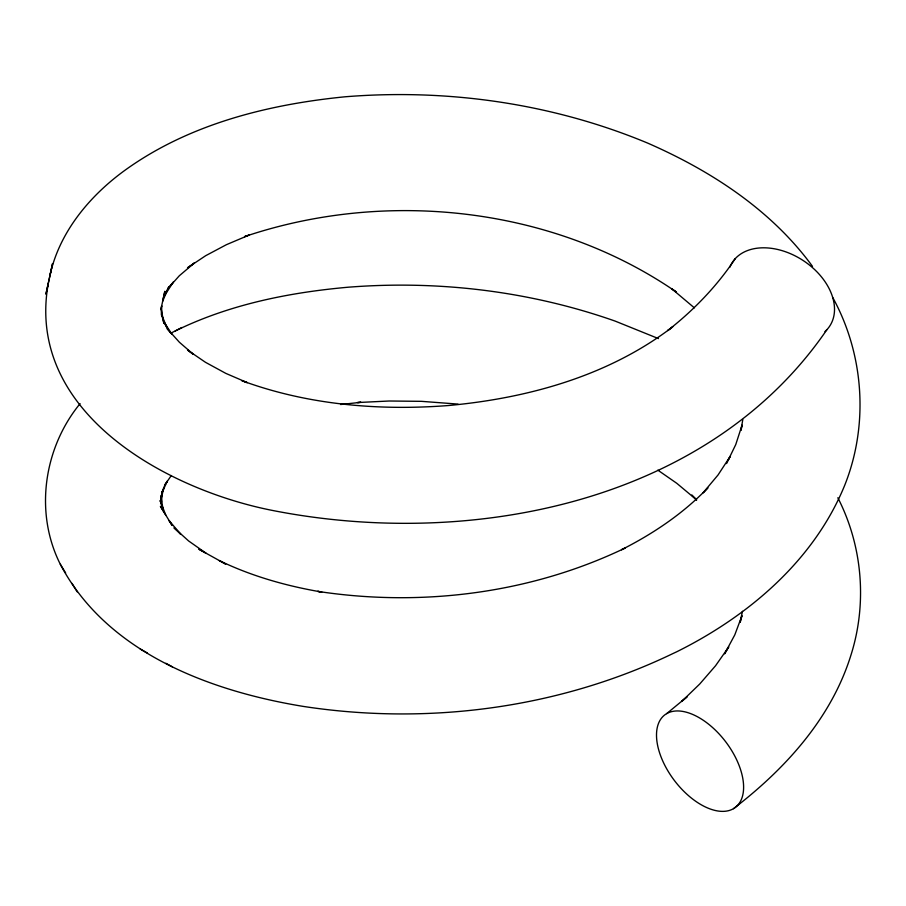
<?xml version="1.0" encoding="UTF-8"?>
<svg xmlns="http://www.w3.org/2000/svg" width="906" height="906" viewBox="0 0 906 906"><rect width="100%" height="100%" fill="white"/><g stroke="black" fill="none" stroke-linecap="round" stroke-linejoin="round"><path stroke-width="1.36" d="M161.608 315.028L161.721 305.752L160.883 309.58M161.642 502.184L162.038 491.63L161.177 497.179M741.04 429.954L742.807 419.523M741.097 430.124L742.059 425.14L735.751 444.574L728.379 459.784M740.134 622.286L742.467 611.29M160.906 309.331L164.847 291.256L162.616 301.37L168.686 287.043L164.213 296.149L173.306 282.094L168.867 287.361M48.222 283.771C25.459 411.743 165.005 488.9 271.109 510.169C467.598 549.33 707.36 504.517 826.884 329.693M50.294 273.872C60.249 230.724 90.759 194.722 126.138 169.422C189.773 123.963 268.097 104.439 344.892 96.806C447.53 88.471 552.366 103.42 647.575 143.057C710.882 170.724 771.289 209.92 812.501 266.387M161.495 497.394L164.088 486.884L161.71 492.977M740.191 622.331L741.98 615.684L734.789 634.891L724.619 653.815L728.752 646.929L715.547 665.751L699.749 683.996L681.674 701.471L687.02 696.861L666.646 713.656M161.857 493.023L167.338 481.097L164.496 485.356M726.544 463.589L730.247 456.296L718.039 474.982L703.033 492.875L707.903 487.824C683.181 513.577 653.26 533.679 621.505 549.727L625.321 547.949C530.474 593.577 421.403 607.213 317.689 591.358L321.789 592.048C286.443 586.012 251.596 576.205 219.241 560.542L225.719 564.121L198.856 549.217L205.866 553.09L188.595 540.939L173.997 527.768L180.702 534.28L169.139 520.599L171.732 524.823M80.09 403.634C43.737 447.938 34.224 512.603 60.317 564.279C106.115 651.505 207.055 689.987 299.025 705.695L303.136 706.386C427.802 725.502 558.753 708.481 672.694 653.668L676.51 651.89C748.175 616.329 813.871 560.78 844.72 485.265C868.843 424.823 864.086 354.699 832.841 297.689M164.586 485.31L171.268 475.559M735.276 258.618C716.918 286.171 693.747 310.226 667.699 330.565L672.739 326.794C608.515 375.99 527.858 398.221 448.323 405.537C378.855 410.894 307.621 404.88 241.913 380.701L247.112 382.626M168.969 287.361L179.309 275.775L194.416 262.944L187.519 267.814L205.719 255.673L226.409 244.688L249.331 234.982L244.597 236.602M733.498 808.662A58.177 32.129 52.7 0 0 707.563 723.362A58.177 32.129 52.7 0 0 659.16 751.459A58.177 32.129 52.7 0 0 733.498 808.662C785.23 768.956 831.47 718.209 851.04 654.812C867.325 603.237 862.523 545.876 837.835 497.768M175.22 330.984C229.15 304.484 289.037 292.445 348.561 287.179L351.992 286.93C440.837 280.43 531.109 291.505 615.208 321.12L658.458 338.595M170.747 333.261L181.88 327.508M244.699 236.579C386.216 188.856 552.569 206.659 676.352 292.015L671.731 288.765L694.37 307.859M340.565 404.529L360.928 402.298L357.485 402.547L389.172 401.007L421.437 401.335L458.006 404.087M247.157 382.57L225.832 373.385L205.481 362.309L187.576 350.078L193.204 354.325M140.215 649.036L147.225 652.909M165.877 663.283L172.355 666.861M657.847 470.146L676.771 483.294L696.68 499.942L691.731 495.061L696.431 499.863M193.261 354.257L179.399 342.253L167.134 328.618L171.075 333.465M171.902 334.235L163.624 321.381L166.511 327.134M60.317 564.279L65.651 572.977M72.004 583.385L77.18 591.845M172.174 525.548L160.407 506.307L165.741 515.004L160.102 500.554L162.854 509.195M167.134 328.142L161.812 315.129L163.839 323.227M163.918 323.261L161.37 310.09L161.461 315.209M163.023 509.115L160.747 495.933L161.211 502.309M729.794 267.315A58.177 40.238 33.2 0 1 804.132 261.166A58.177 40.238 33.2 0 1 824.947 331.607M52.525 263.759L45.968 293.986L52.525 263.759"/></g></svg>
